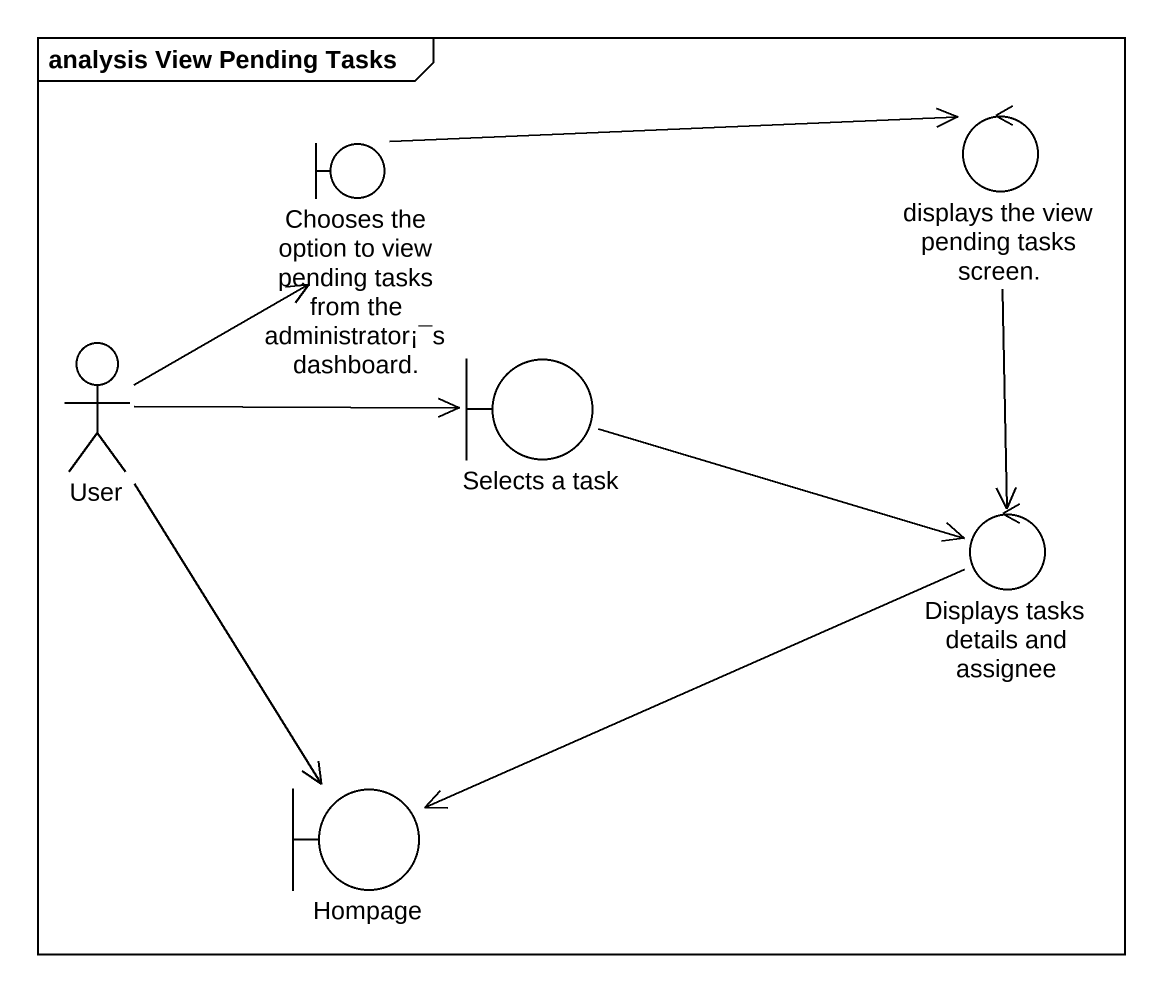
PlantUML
@startuml
mainframe analysis View Pending Tasks
boundary "Chooses the option to view pending tasks from the administrator¡¯s dashboard." as Chooses_the_option_to_view
control "displays the view pending tasks screen." as displays_the_view_pending
actor User
boundary "Selects a task" as Selects_a_task
control "Displays tasks details and assignee" as Displays_tasks_details_and
boundary Hompage
Chooses_the_option_to_view -right-> displays_the_view_pending
displays_the_view_pending --> Displays_tasks_details_and
User -up-> Chooses_the_option_to_view
User -right-> Selects_a_task
User --> Hompage
Selects_a_task -right-> Displays_tasks_details_and
Displays_tasks_details_and -left-> Hompage
@enduml
